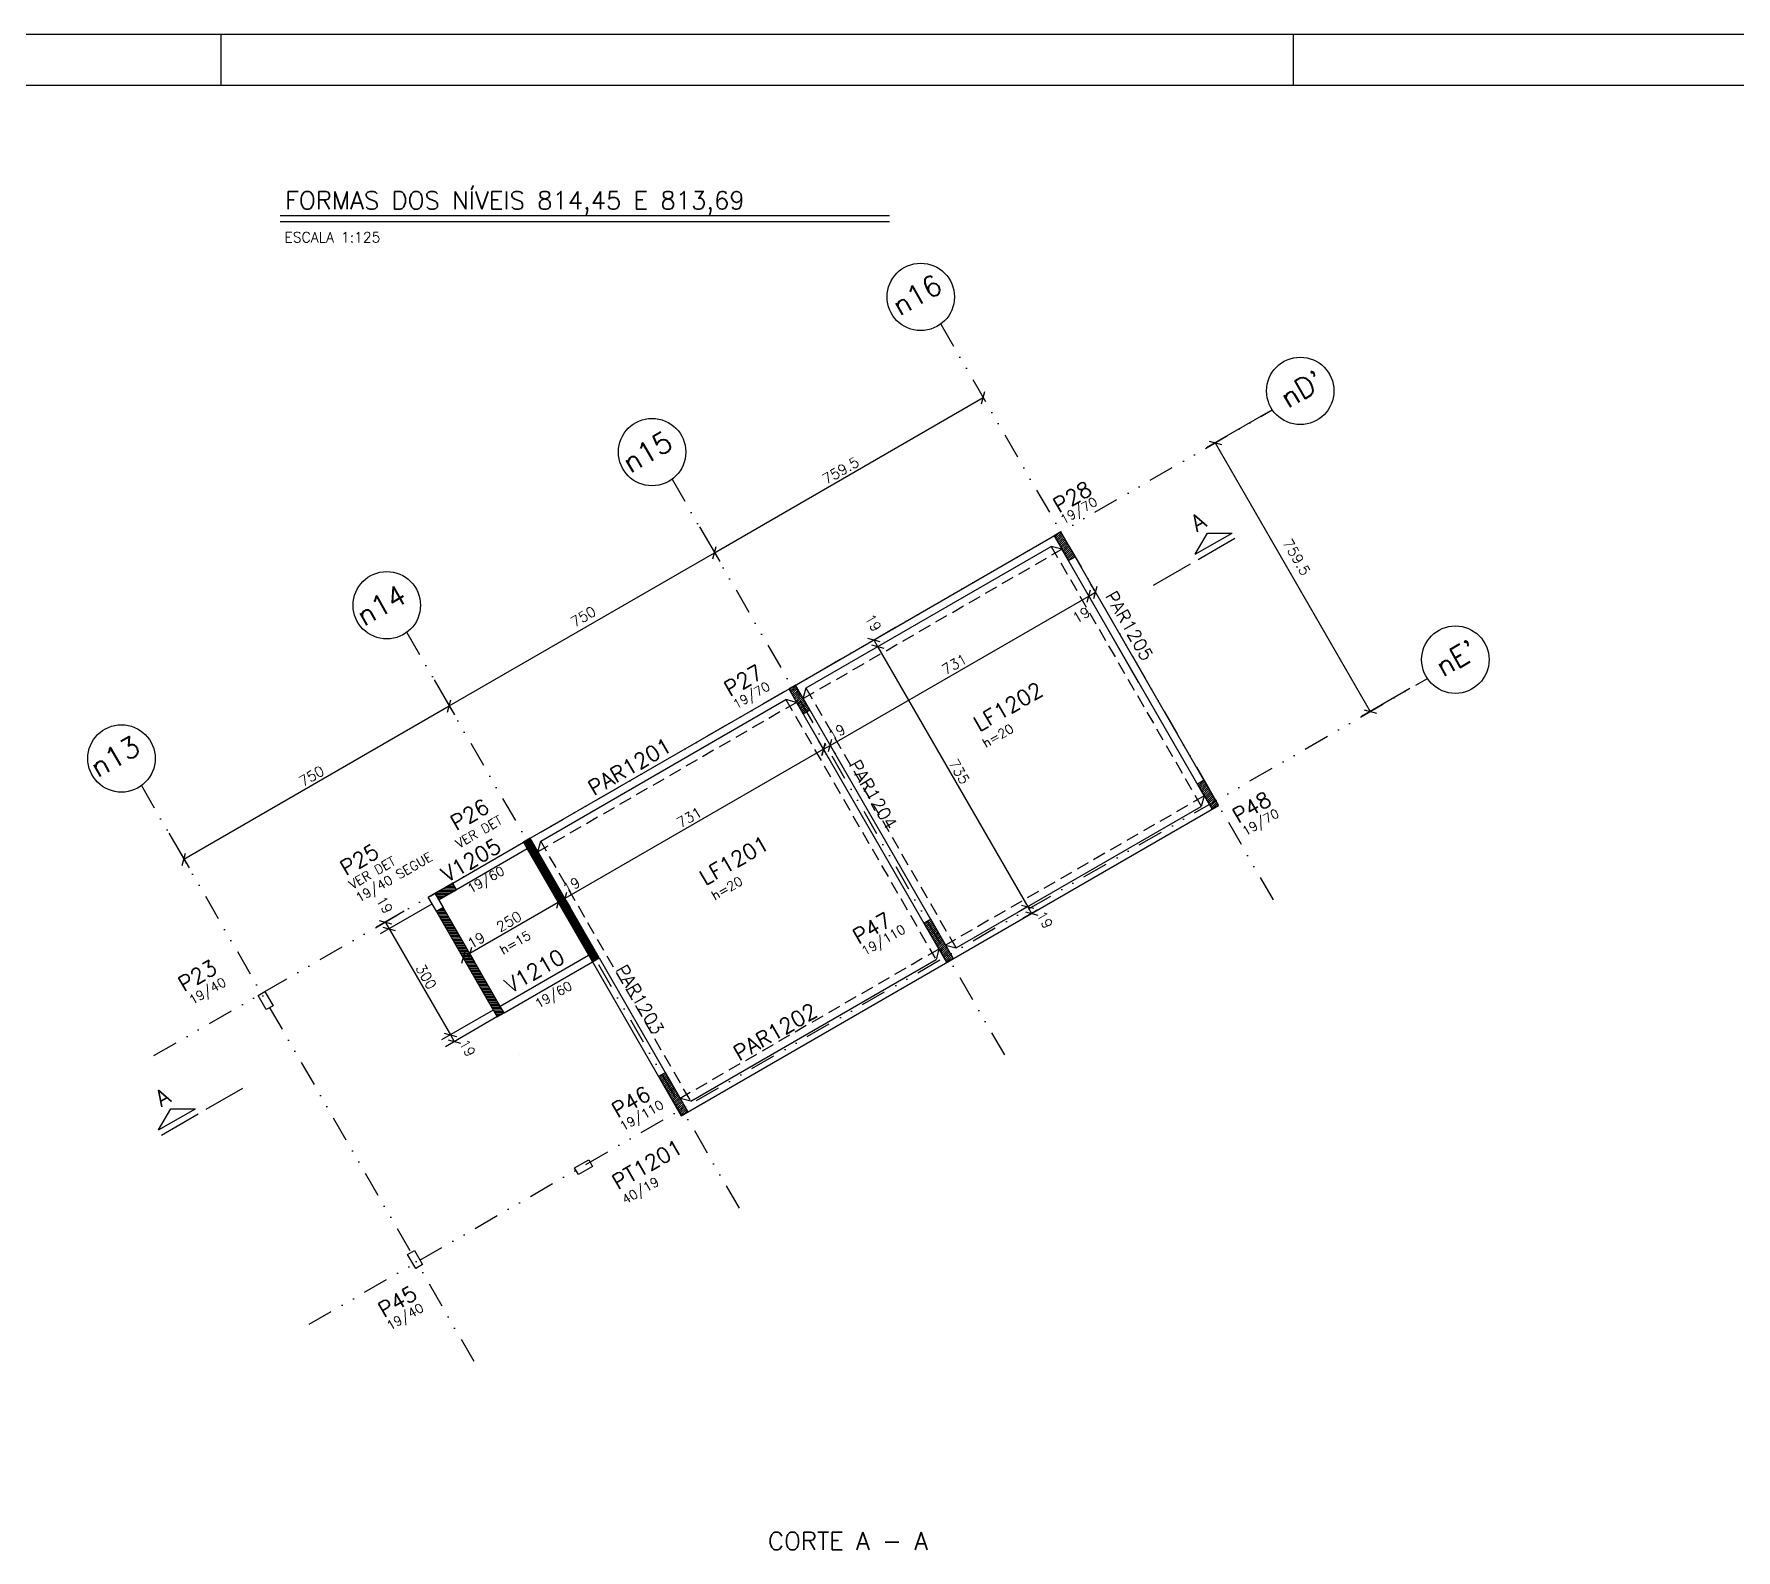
# Model space of a CAD drawing. Extents: x 569026 to 582176, y -496 to 6929.
# Drawn here: x 573843 to 578009, y 3218 to 6929 of the extents above; entities that cross this region are included whole.
import ezdxf

# ---------------------------------------------------------------- set-up
doc = ezdxf.new("R2010")
doc.units = 0
doc.header["$LTSCALE"] = 125
doc.header["$MEASUREMENT"] = 0
doc.linetypes.add('DIVIDE', pattern=[1.25, 0.5, -0.25, 0, -0.25, 0, -0.25])
doc.linetypes.add('HIDDEN', pattern=[0.375, 0.25, -0.125])
doc.layers.get('0').update_dxf_attribs({"linetype": 'CONTINUOUS'})
for name, color, linetype in [('205', 14, 'DIVIDE'), ('210', 11, 'HIDDEN'), ('216', 7, 'CONTINUOUS'), ('220', 4, 'CONTINUOUS'), ('221', 5, 'CONTINUOUS'), ('222', 6, 'CONTINUOUS'), ('226', 10, 'CONTINUOUS'), ('228', 14, 'CONTINUOUS'), ('233', 230, 'CONTINUOUS'), ('238', 11, 'CONTINUOUS'), ('239', 4, 'CONTINUOUS'), ('250', 5, 'CONTINUOUS')]:
    doc.layers.add(name, color=color, linetype=linetype)
doc.styles.get("Standard").update_dxf_attribs({"font": 'ROMANS.SHX'})

# ---------------------------------------------------------------- blocks, each defined once
blk = doc.blocks.new('_HE93C0351B5-000')
for p, q in [((115608.438379, 5065.625), (115629.474057, 5065.625)), ((115608.691262, 5068.75), (115627.910488, 5068.75)), ((115610.242599, 5062.5), (115631.037626, 5062.5)), ((115612.046818, 5059.375), (115632.601196, 5059.375)), ((115613.851038, 5056.25), (115634.164765, 5056.25)), ((115614.103921, 5071.875), (115626.346919, 5071.875)), ((115615.655258, 5053.125), (115635.728334, 5053.125)), ((115617.459477, 5050), (115637.291903, 5050)), ((115619.263697, 5046.875), (115638.855473, 5046.875)), ((115619.51658, 5075), (115624.783349, 5075)), ((115621.067916, 5043.75), (115640.419042, 5043.75)), ((115624.783349, 5075), (115624.965031, 5075)), ((115626.346919, 5071.875), (115626.76925, 5071.875)), ((115627.910488, 5068.75), (115628.57347, 5068.75)), ((115629.474057, 5065.625), (115630.37769, 5065.625)), ((115631.037626, 5062.5), (115632.181909, 5062.5)), ((115632.601196, 5059.375), (115633.986129, 5059.375)), ((115634.164765, 5056.25), (115635.790348, 5056.25)), ((115635.728334, 5053.125), (115637.594568, 5053.125)), ((115637.291903, 5050), (115639.398787, 5050)), ((115638.855473, 5046.875), (115641.203007, 5046.875)), ((115640.419042, 5043.75), (115643.007227, 5043.75)), ((115622.872136, 5040.625), (115641.982611, 5040.625)), ((115624.676356, 5037.5), (115643.54618, 5037.5)), ((115626.480575, 5034.375), (115645.109749, 5034.375)), ((115628.284795, 5031.25), (115646.673319, 5031.25)), ((115630.089014, 5028.125), (115648.236888, 5028.125)), ((115631.893234, 5025), (115649.800457, 5025)), ((115633.697454, 5021.875), (115651.364026, 5021.875)), ((115635.501673, 5018.75), (115652.927596, 5018.75)), ((115637.305893, 5015.625), (115654.491165, 5015.625)), ((115639.110112, 5012.5), (115656.054734, 5012.5)), ((115640.914332, 5009.375), (115657.618303, 5009.375)), ((115641.982611, 5040.625), (115644.811446, 5040.625)), ((115642.718552, 5006.25), (115659.181872, 5006.25)), ((115643.54618, 5037.5), (115646.615666, 5037.5)), ((115644.522771, 5003.125), (115660.745442, 5003.125)), ((115645.109749, 5034.375), (115648.419885, 5034.375)), ((115646.326991, 5000), (115662.309011, 5000)), ((115646.673319, 5031.25), (115650.224105, 5031.25)), ((115648.236888, 5028.125), (115652.028325, 5028.125)), ((115649.800457, 5025), (115653.832544, 5025)), ((115651.364026, 5021.875), (115655.636764, 5021.875)), ((115652.927596, 5018.75), (115657.440983, 5018.75)), ((115654.491165, 5015.625), (115659.245203, 5015.625)), ((115656.054734, 5012.5), (115661.049423, 5012.5)), ((115657.618303, 5009.375), (115662.853642, 5009.375)), ((115659.181872, 5006.25), (115664.657862, 5006.25)), ((115660.745442, 5003.125), (115666.462081, 5003.125)), ((115662.309011, 5000), (115668.266301, 5000)), ((115648.13121, 4996.875), (115663.87258, 4996.875)), ((115649.93543, 4993.75), (115665.436149, 4993.75)), ((115651.739649, 4990.625), (115666.999719, 4990.625)), ((115653.543869, 4987.5), (115668.563288, 4987.5)), ((115655.348089, 4984.375), (115670.126857, 4984.375)), ((115657.152308, 4981.25), (115671.690426, 4981.25)), ((115658.956528, 4978.125), (115673.253996, 4978.125)), ((115660.760747, 4975), (115674.817565, 4975)), ((115662.564967, 4971.875), (115676.381134, 4971.875)), ((115663.87258, 4996.875), (115670.070521, 4996.875)), ((115664.369187, 4968.75), (115677.944703, 4968.75)), ((115665.436149, 4993.75), (115671.87474, 4993.75)), ((115666.173406, 4965.625), (115679.508272, 4965.625)), ((115666.999719, 4990.625), (115673.67896, 4990.625)), ((115667.977626, 4962.5), (115681.071842, 4962.5)), ((115668.563288, 4987.5), (115675.483179, 4987.5)), ((115669.781845, 4959.375), (115682.635411, 4959.375)), ((115670.126857, 4984.375), (115677.287399, 4984.375)), ((115671.690426, 4981.25), (115679.091618, 4981.25)), ((115673.253996, 4978.125), (115680.895838, 4978.125)), ((115674.817565, 4975), (115682.700058, 4975)), ((115676.381134, 4971.875), (115684.504277, 4971.875)), ((115677.944703, 4968.75), (115686.308497, 4968.75)), ((115679.508272, 4965.625), (115688.112716, 4965.625)), ((115681.071842, 4962.5), (115689.916936, 4962.5)), ((115682.635411, 4959.375), (115691.721156, 4959.375)), ((115671.586065, 4956.25), (115684.19898, 4956.25)), ((115673.390285, 4953.125), (115685.762549, 4953.125)), ((115675.194504, 4950), (115687.326119, 4950)), ((115676.998724, 4946.875), (115688.889688, 4946.875)), ((115678.802943, 4943.75), (115690.453257, 4943.75)), ((115680.607163, 4940.625), (115692.016826, 4940.625)), ((115682.411383, 4937.5), (115693.580396, 4937.5)), ((115684.19898, 4956.25), (115693.525375, 4956.25)), ((115684.215602, 4934.375), (115695.143965, 4934.375)), ((115685.762549, 4953.125), (115695.329595, 4953.125)), ((115686.019822, 4931.25), (115696.707534, 4931.25)), ((115687.326119, 4950), (115697.133814, 4950)), ((115687.824041, 4928.125), (115698.271103, 4928.125)), ((115688.889688, 4946.875), (115698.938034, 4946.875)), ((115689.628261, 4925), (115699.834672, 4925)), ((115690.453257, 4943.75), (115700.742254, 4943.75)), ((115691.43248, 4921.875), (115701.398242, 4921.875)), ((115692.016826, 4940.625), (115702.546473, 4940.625)), ((115693.2367, 4918.75), (115702.961811, 4918.75)), ((115693.580396, 4937.5), (115704.350693, 4937.5)), ((115695.143965, 4934.375), (115706.154912, 4934.375)), ((115696.707534, 4931.25), (115707.959132, 4931.25)), ((115698.271103, 4928.125), (115709.763352, 4928.125)), ((115699.834672, 4925), (115711.567571, 4925)), ((115701.398242, 4921.875), (115713.371791, 4921.875)), ((115702.961811, 4918.75), (115715.17601, 4918.75)), ((115695.04092, 4915.625), (115704.52538, 4915.625)), ((115696.845139, 4912.5), (115706.088949, 4912.5)), ((115698.649359, 4909.375), (115707.652519, 4909.375)), ((115700.453578, 4906.25), (115709.216088, 4906.25)), ((115702.257798, 4903.125), (115710.779657, 4903.125)), ((115704.062018, 4900), (115712.343226, 4900)), ((115704.52538, 4915.625), (115716.98023, 4915.625)), ((115705.866237, 4896.875), (115713.906796, 4896.875)), ((115706.088949, 4912.5), (115718.784449, 4912.5)), ((115707.652519, 4909.375), (115720.588669, 4909.375)), ((115707.670457, 4893.75), (115715.470365, 4893.75)), ((115709.216088, 4906.25), (115722.392889, 4906.25)), ((115709.474676, 4890.625), (115717.033934, 4890.625)), ((115710.779657, 4903.125), (115724.197108, 4903.125)), ((115711.278896, 4887.5), (115718.597503, 4887.5)), ((115712.343226, 4900), (115726.001328, 4900)), ((115713.083116, 4884.375), (115720.161072, 4884.375)), ((115713.906796, 4896.875), (115727.805547, 4896.875)), ((115714.887335, 4881.25), (115721.724642, 4881.25)), ((115715.470365, 4893.75), (115729.609767, 4893.75)), ((115716.691555, 4878.125), (115723.288211, 4878.125)), ((115717.033934, 4890.625), (115731.413987, 4890.625)), ((115718.495774, 4875), (115724.85178, 4875)), ((115718.597503, 4887.5), (115733.218206, 4887.5)), ((115720.161072, 4884.375), (115735.022426, 4884.375)), ((115721.724642, 4881.25), (115736.826645, 4881.25)), ((115723.288211, 4878.125), (115738.630865, 4878.125)), ((115724.85178, 4875), (115740.435085, 4875)), ((115720.299994, 4871.875), (115726.415349, 4871.875)), ((115722.104214, 4868.75), (115727.978919, 4868.75)), ((115723.908433, 4865.625), (115729.542488, 4865.625)), ((115725.712653, 4862.5), (115731.106057, 4862.5)), ((115726.415349, 4871.875), (115742.239304, 4871.875)), ((115727.516872, 4859.375), (115732.669626, 4859.375)), ((115727.978919, 4868.75), (115744.043524, 4868.75)), ((115729.321092, 4856.25), (115734.233195, 4856.25)), ((115729.542488, 4865.625), (115745.847743, 4865.625)), ((115731.106057, 4862.5), (115747.651963, 4862.5)), ((115731.125311, 4853.125), (115735.796765, 4853.125)), ((115732.669626, 4859.375), (115749.456183, 4859.375)), ((115732.929531, 4850), (115737.360334, 4850)), ((115734.233195, 4856.25), (115751.260402, 4856.25)), ((115734.733751, 4846.875), (115738.923903, 4846.875)), ((115735.796765, 4853.125), (115753.064622, 4853.125)), ((115736.53797, 4843.75), (115740.487472, 4843.75)), ((115737.360334, 4850), (115754.868841, 4850)), ((115738.34219, 4840.625), (115742.051042, 4840.625)), ((115738.923903, 4846.875), (115756.673061, 4846.875)), ((115740.146409, 4837.5), (115743.614611, 4837.5)), ((115740.487472, 4843.75), (115758.47728, 4843.75)), ((115741.950629, 4834.375), (115745.17818, 4834.375)), ((115742.051042, 4840.625), (115760.2815, 4840.625)), ((115743.614611, 4837.5), (115762.08572, 4837.5)), ((115745.17818, 4834.375), (115763.889939, 4834.375)), ((115743.754849, 4831.25), (115746.741749, 4831.25)), ((115745.559068, 4828.125), (115748.305319, 4828.125)), ((115746.741749, 4831.25), (115765.694159, 4831.25)), ((115747.363288, 4825), (115749.868888, 4825)), ((115748.305319, 4828.125), (115767.498378, 4828.125)), ((115749.167507, 4821.875), (115751.432457, 4821.875)), ((115749.868888, 4825), (115769.302598, 4825)), ((115750.971727, 4818.75), (115752.996026, 4818.75)), ((115751.432457, 4821.875), (115771.106818, 4821.875)), ((115752.775947, 4815.625), (115754.559595, 4815.625)), ((115752.996026, 4818.75), (115772.911037, 4818.75)), ((115754.559595, 4815.625), (115774.715257, 4815.625)), ((115754.580166, 4812.5), (115756.123165, 4812.5)), ((115756.123165, 4812.5), (115776.519476, 4812.5)), ((115756.384386, 4809.375), (115757.686734, 4809.375)), ((115757.686734, 4809.375), (115778.323696, 4809.375)), ((115758.188605, 4806.25), (115759.250303, 4806.25)), ((115759.250303, 4806.25), (115780.127916, 4806.25)), ((115759.992825, 4803.125), (115760.813872, 4803.125)), ((115760.813872, 4803.125), (115781.932135, 4803.125)), ((115761.797045, 4800), (115762.377442, 4800)), ((115762.377442, 4800), (115783.736355, 4800)), ((115763.601264, 4796.875), (115763.941011, 4796.875)), ((115763.941011, 4796.875), (115785.540574, 4796.875)), ((115765.405484, 4793.75), (115765.50458, 4793.75)), ((115765.50458, 4793.75), (115787.344794, 4793.75)), ((115767.209703, 4790.625), (115772.366425, 4790.625)), ((115769.013923, 4787.5), (115782.937382, 4787.5)), ((115770.818142, 4784.375), (115792.139314, 4784.375)), ((115772.366425, 4790.625), (115789.149014, 4790.625)), ((115772.622362, 4781.25), (115786.726655, 4781.25)), ((115774.426582, 4778.125), (115781.313996, 4778.125)), ((115782.937382, 4787.5), (115790.953233, 4787.5))]:
    blk.add_line(p, q)
blk = doc.blocks.new('_HE93C0351B5-002')
for p, q in [((116258.121234, 5440.346486), (116266.052346, 5448.277599)), ((116260.062377, 5436.984328), (116273.608293, 5450.530245)), ((116262.00352, 5433.62217), (116274.717524, 5446.336175)), ((116263.944663, 5430.260012), (116275.826754, 5442.142104)), ((116265.885805, 5426.897854), (116276.935985, 5437.948034)), ((116267.826948, 5423.535696), (116278.045215, 5433.753963)), ((116269.768091, 5420.173538), (116279.154445, 5429.559893)), ((116271.709234, 5416.81138), (116280.263676, 5425.365822)), ((116273.608293, 5450.530245), (116273.971328, 5450.89328)), ((116273.650377, 5413.449222), (116281.372906, 5421.171752)), ((116274.717524, 5446.336175), (116275.912439, 5447.53109)), ((116275.59152, 5410.087064), (116282.482136, 5416.977681)), ((116275.826754, 5442.142104), (116277.85355, 5444.1689)), ((116276.935985, 5437.948034), (116279.794661, 5440.80671)), ((116278.045215, 5433.753963), (116281.735772, 5437.44452)), ((116279.154445, 5429.559893), (116283.676883, 5434.082331)), ((116280.263676, 5425.365822), (116285.617994, 5430.720141)), ((116281.372906, 5421.171752), (116287.559105, 5427.357951)), ((116282.482136, 5416.977681), (116289.500216, 5423.995761)), ((116283.591367, 5412.783611), (116291.441327, 5420.633571)), ((116284.700597, 5408.58954), (116293.382438, 5417.271381)), ((116277.532662, 5406.724906), (116283.591367, 5412.783611)), ((116279.473805, 5403.362748), (116284.700597, 5408.58954)), ((116281.414948, 5400.00059), (116285.809828, 5404.39547)), ((116283.356091, 5396.638432), (116286.919058, 5400.201399)), ((116285.297234, 5393.276274), (116288.028288, 5396.007329)), ((116285.809828, 5404.39547), (116295.323549, 5413.909192)), ((116286.919058, 5400.201399), (116297.26466, 5410.547002)), ((116287.238377, 5389.914116), (116289.137519, 5391.813258)), ((116288.028288, 5396.007329), (116299.205771, 5407.184812)), ((116289.137519, 5391.813258), (116301.146882, 5403.822622)), ((116289.179519, 5386.551958), (116290.246749, 5387.619188)), ((116290.246749, 5387.619188), (116303.087993, 5400.460432)), ((116291.120662, 5383.1898), (116291.35598, 5383.425117)), ((116291.35598, 5383.425117), (116305.029104, 5397.098242)), ((116300.668192, 5387.434029), (116306.970215, 5393.736052))]:
    blk.add_line(p, q)
blk = doc.blocks.new('_HE93C0351B5-005')
for p, q in [((116908.097438, 5814.551046), (116918.535063, 5824.988671)), ((116910.038581, 5811.188888), (116923.387903, 5824.53821)), ((116911.979724, 5807.82673), (116924.497133, 5820.344139)), ((116913.920867, 5804.464572), (116925.606364, 5816.150069)), ((116915.862009, 5801.102414), (116926.715594, 5811.955998)), ((116917.803152, 5797.740256), (116927.824824, 5807.761928)), ((116919.744295, 5794.378098), (116928.934055, 5803.567857)), ((116921.685438, 5791.01594), (116930.043285, 5799.373787)), ((116923.387903, 5824.53821), (116923.947525, 5825.097832)), ((116923.626581, 5787.653782), (116931.152516, 5795.179717)), ((116924.497133, 5820.344139), (116925.888636, 5821.735642)), ((116925.606364, 5816.150069), (116927.829747, 5818.373452)), ((116926.715594, 5811.955998), (116929.770858, 5815.011262)), ((116927.824824, 5807.761928), (116931.711969, 5811.649072)), ((116928.934055, 5803.567857), (116933.65308, 5808.286882)), ((116930.043285, 5799.373787), (116935.594191, 5804.924693)), ((116931.152516, 5795.179717), (116937.535302, 5801.562503)), ((116932.261746, 5790.985646), (116939.476413, 5798.200313)), ((116933.370976, 5786.791576), (116941.417524, 5794.838123)), ((116925.567724, 5784.291624), (116932.261746, 5790.985646)), ((116927.508866, 5780.929466), (116933.370976, 5786.791576)), ((116929.450009, 5777.567308), (116934.480207, 5782.597505)), ((116931.391152, 5774.20515), (116935.589437, 5778.403435)), ((116933.332295, 5770.842992), (116936.698668, 5774.209364)), ((116934.480207, 5782.597505), (116943.358635, 5791.475933)), ((116935.273438, 5767.480834), (116937.807898, 5770.015294)), ((116935.589437, 5778.403435), (116945.299746, 5788.113743)), ((116936.698668, 5774.209364), (116947.240857, 5784.751554)), ((116937.214581, 5764.118676), (116938.917128, 5765.821223)), ((116937.807898, 5770.015294), (116949.181968, 5781.389364)), ((116938.917128, 5765.821223), (116951.123079, 5778.027174)), ((116939.155723, 5760.756517), (116940.026359, 5761.627153)), ((116940.026359, 5761.627153), (116953.06419, 5774.664984)), ((116941.096866, 5757.394359), (116941.135589, 5757.433082)), ((116941.135589, 5757.433082), (116955.005301, 5771.302794)), ((116953.150909, 5764.145101), (116956.946412, 5767.940604))]:
    blk.add_line(p, q)
blk = doc.blocks.new('_HE93C0351B5-006')
for p, q in [((115940.077223, 4491.209673), (115950.616317, 4501.748767)), ((115942.018366, 4487.847515), (115955.576448, 4501.405597)), ((115955.576448, 4501.405597), (115955.927627, 4501.756776)), ((115943.959509, 4484.485357), (115957.002861, 4497.52871)), ((115945.900651, 4481.123199), (115958.429274, 4493.651822)), ((115947.841794, 4477.761041), (115959.855687, 4489.774934)), ((115949.782937, 4474.398883), (115961.2821, 4485.898046)), ((115951.72408, 4471.036725), (115962.708513, 4482.021158)), ((115953.665223, 4467.674567), (115964.134926, 4478.14427)), ((115955.606366, 4464.312409), (115965.561339, 4474.267382)), ((115957.002861, 4497.52871), (115957.868769, 4498.394618)), ((115957.547508, 4460.950251), (115966.987752, 4470.390494)), ((115958.429274, 4493.651822), (115959.809912, 4495.03246)), ((115959.488651, 4457.588093), (115968.414165, 4466.513606)), ((115959.855687, 4489.774934), (115961.751055, 4491.670302)), ((115961.2821, 4485.898046), (115963.692198, 4488.308144)), ((115961.429794, 4454.225935), (115969.840578, 4462.636718)), ((115962.708513, 4482.021158), (115965.633341, 4484.945986)), ((115963.370937, 4450.863777), (115971.266991, 4458.759831)), ((115964.134926, 4478.14427), (115967.574484, 4481.583828)), ((115965.561339, 4474.267382), (115969.515626, 4478.22167)), ((115966.987752, 4470.390494), (115971.456769, 4474.859512)), ((115968.414165, 4466.513606), (115973.397912, 4471.497354)), ((115969.840578, 4462.636718), (115975.339055, 4468.135196)), ((115971.266991, 4458.759831), (115977.280198, 4464.773038)), ((115972.693404, 4454.882943), (115979.221341, 4461.41088)), ((115965.31208, 4447.501619), (115972.693404, 4454.882943)), ((115967.253223, 4444.139461), (115974.119816, 4451.006055)), ((115969.194365, 4440.777303), (115975.546229, 4447.129167)), ((115971.135508, 4437.415145), (115976.972642, 4443.252279)), ((115973.076651, 4434.052987), (115978.399055, 4439.375391)), ((115974.119816, 4451.006055), (115981.162483, 4458.048722)), ((115975.017794, 4430.690829), (115979.825468, 4435.498503)), ((115975.546229, 4447.129167), (115983.103626, 4454.686564)), ((115976.958937, 4427.328671), (115981.251881, 4431.621615)), ((115976.972642, 4443.252279), (115985.044769, 4451.324406)), ((115978.399055, 4439.375391), (115986.985912, 4447.962248)), ((115978.90008, 4423.966513), (115982.678294, 4427.744727)), ((115979.825468, 4435.498503), (115988.927055, 4444.60009)), ((115980.841222, 4420.604355), (115984.104707, 4423.867839)), ((115981.251881, 4431.621615), (115990.868198, 4441.237932)), ((115982.678294, 4427.744727), (115992.80934, 4437.875774)), ((115982.782365, 4417.242197), (115985.53112, 4419.990951)), ((115984.104707, 4423.867839), (115994.750483, 4434.513615)), ((115985.53112, 4419.990951), (115996.691626, 4431.151457)), ((115986.957533, 4416.114064), (115998.632769, 4427.789299)), ((115988.383946, 4412.237176), (116000.573912, 4424.427141)), ((115989.810359, 4408.360288), (116002.515055, 4421.064983)), ((115991.236772, 4404.4834), (116004.456197, 4417.702825)), ((115984.723508, 4413.880039), (115986.957533, 4416.114064)), ((115986.664651, 4410.517881), (115988.383946, 4412.237176)), ((115988.605794, 4407.155723), (115989.810359, 4408.360288)), ((115990.546937, 4403.793565), (115991.236772, 4404.4834)), ((115992.48808, 4400.431407), (115992.663185, 4400.606512)), ((115992.663185, 4400.606512), (116006.39734, 4414.340667)), ((116001.427577, 4404.067603), (116008.338483, 4410.978509))]:
    blk.add_line(p, q)
blk = doc.blocks.new('_HE93C0351B5-007')
for p, q in [((116590.053451, 4865.414257), (116603.099031, 4878.459836)), ((116591.994594, 4862.052099), (116605.431039, 4875.488544)), ((116605.431039, 4875.488544), (116605.903855, 4875.96136)), ((116588.112309, 4868.776415), (116590.551283, 4871.215389)), ((116593.935737, 4858.689941), (116606.857452, 4871.611656)), ((116595.87688, 4855.327783), (116608.283865, 4867.734768)), ((116597.818023, 4851.965625), (116609.710278, 4863.85788)), ((116599.759166, 4848.603467), (116611.136691, 4859.980992)), ((116601.700308, 4845.241309), (116612.563104, 4856.104104)), ((116603.641451, 4841.879151), (116613.989517, 4852.227216)), ((116605.582594, 4838.516993), (116615.41593, 4848.350328)), ((116606.857452, 4871.611656), (116607.844998, 4872.599202)), ((116607.523737, 4835.154835), (116616.842343, 4844.47344)), ((116608.283865, 4867.734768), (116609.786141, 4869.237044)), ((116609.46488, 4831.792677), (116618.268756, 4840.596553)), ((116609.710278, 4863.85788), (116611.727284, 4865.874886)), ((116611.136691, 4859.980992), (116613.668426, 4862.512728)), ((116611.406023, 4828.430519), (116619.695169, 4836.719665)), ((116612.563104, 4856.104104), (116615.609569, 4859.15057)), ((116613.989517, 4852.227216), (116617.550712, 4855.788412)), ((116615.41593, 4848.350328), (116619.491855, 4852.426254)), ((116616.842343, 4844.47344), (116621.432998, 4849.064096)), ((116618.268756, 4840.596553), (116623.374141, 4845.701938)), ((116619.695169, 4836.719665), (116625.315283, 4842.33978)), ((116621.121581, 4832.842777), (116627.256426, 4838.977622)), ((116622.547994, 4828.965889), (116629.197569, 4835.615464)), ((116613.347165, 4825.068361), (116621.121581, 4832.842777)), ((116615.288308, 4821.706203), (116622.547994, 4828.965889)), ((116617.229451, 4818.344045), (116623.974407, 4825.089001)), ((116619.170594, 4814.981887), (116625.40082, 4821.212113)), ((116621.111737, 4811.619729), (116626.827233, 4817.335225)), ((116623.05288, 4808.257571), (116628.253646, 4813.458337)), ((116623.974407, 4825.089001), (116631.138712, 4832.253306)), ((116624.994023, 4804.895413), (116629.680059, 4809.581449)), ((116625.40082, 4821.212113), (116633.079855, 4828.891148)), ((116626.827233, 4817.335225), (116635.020998, 4825.528989)), ((116626.935165, 4801.533255), (116631.106472, 4805.704561)), ((116628.253646, 4813.458337), (116636.962141, 4822.166831)), ((116628.876308, 4798.171097), (116632.532885, 4801.827673)), ((116629.680059, 4809.581449), (116638.903283, 4818.804673)), ((116630.817451, 4794.808939), (116633.959298, 4797.950786)), ((116631.106472, 4805.704561), (116640.844426, 4815.442515)), ((116632.532885, 4801.827673), (116642.785569, 4812.080357)), ((116632.758594, 4791.446781), (116635.385711, 4794.073898)), ((116633.959298, 4797.950786), (116644.726712, 4808.718199)), ((116635.385711, 4794.073898), (116646.667855, 4805.356041)), ((116636.812124, 4790.19701), (116648.608998, 4801.993883)), ((116638.238537, 4786.320122), (116650.55014, 4798.631725)), ((116639.66495, 4782.443234), (116652.491283, 4795.269567)), ((116641.091363, 4778.566346), (116654.432426, 4791.907409)), ((116634.699737, 4788.084623), (116636.812124, 4790.19701)), ((116636.64088, 4784.722465), (116638.238537, 4786.320122)), ((116638.582022, 4781.360306), (116639.66495, 4782.443234)), ((116640.523165, 4777.998148), (116641.091363, 4778.566346)), ((116642.464308, 4774.63599), (116642.517776, 4774.689458)), ((116642.517776, 4774.689458), (116656.373569, 4788.545251)), ((116653.91029, 4780.778671), (116658.314712, 4785.183093))]:
    blk.add_line(p, q)
blk = doc.blocks.new('_HE93C0351B5-008')
for p, q in [((117257.503149, 5209.362602), (117259.229416, 5211.08887)), ((117259.444292, 5206.000444), (117271.777161, 5218.333313)), ((117261.385435, 5202.638286), (117274.586106, 5215.838958)), ((117263.326577, 5199.276128), (117275.695337, 5211.644887)), ((117274.586106, 5215.838958), (117275.294373, 5216.547224)), ((117275.695337, 5211.644887), (117277.235484, 5213.185034)), ((117276.804567, 5207.450817), (117279.176595, 5209.822845)), ((117265.26772, 5195.91397), (117276.804567, 5207.450817)), ((117267.208863, 5192.551812), (117277.913797, 5203.256746)), ((117269.150006, 5189.189654), (117279.023028, 5199.062676)), ((117271.091149, 5185.827496), (117280.132258, 5194.868605)), ((117273.032292, 5182.465338), (117281.241488, 5190.674535)), ((117274.973434, 5179.10318), (117282.350719, 5186.480464)), ((117276.914577, 5175.741022), (117283.459949, 5182.286394)), ((117277.913797, 5203.256746), (117281.117706, 5206.460655)), ((117278.85572, 5172.378864), (117284.56918, 5178.092323)), ((117279.023028, 5199.062676), (117283.058817, 5203.098465)), ((117280.132258, 5194.868605), (117284.999928, 5199.736275)), ((117280.796863, 5169.016706), (117285.67841, 5173.898253)), ((117281.241488, 5190.674535), (117286.941039, 5196.374085)), ((117282.350719, 5186.480464), (117288.88215, 5193.011895)), ((117282.738006, 5165.654548), (117286.78764, 5169.704182)), ((117283.459949, 5182.286394), (117290.823261, 5189.649705)), ((117284.56918, 5178.092323), (117292.764372, 5186.287516)), ((117285.67841, 5173.898253), (117294.705483, 5182.925326)), ((117286.78764, 5169.704182), (117296.646594, 5179.563136)), ((117287.896871, 5165.510112), (117298.587705, 5176.200946)), ((117289.006101, 5161.316041), (117300.528816, 5172.838756)), ((117290.115331, 5157.121971), (117302.469927, 5169.476566)), ((117284.679149, 5162.29239), (117287.896871, 5165.510112)), ((117286.620291, 5158.930232), (117289.006101, 5161.316041)), ((117288.561434, 5155.568074), (117290.115331, 5157.121971)), ((117290.502577, 5152.205916), (117291.224562, 5152.9279)), ((117291.224562, 5152.9279), (117304.411038, 5166.114377)), ((117293.845262, 5150.2453), (117306.352149, 5162.752187)), ((117306.393006, 5157.489743), (117308.29326, 5159.389997))]:
    blk.add_line(p, q)

msp = doc.modelspace()

# ---------------------------------------------------------------- linework, layer by layer
for p, q in [((569025.9, 6928.9), (582175.9, 6928.9)), ((574300.9, 6803.9), (574300.9, 6928.9)), ((576925.9, 6803.9), (576925.9, 6928.9))]:
    msp.add_line(p, q)
at = {"layer": '205'}
for p, q in [((576062.7, 6219), (576890.6, 4784.9)), ((574136.5, 4428.5), (576874.2, 6009.1)), ((575404.9, 5839.2), (576232.9, 4405.2)), ((574755.4, 5464.2), (575583.3, 4030.2)), ((574516.2, 3770.7), (577254, 5351.4)), ((574105.9, 5089.2), (574933.8, 3655.2))]:
    msp.add_line(p, q, dxfattribs=at)
at = {"layer": '210'}
for p, q in [((575725.9, 5302.3), (576359, 5667.8)), ((576333, 5674.7), (576700.5, 5038.2)), ((575709.5, 5292.8), (575076.4, 4927.3)), ((575683.5, 5299.7), (576049, 4666.6)), ((576100.4, 4691.7), (575732.9, 5328.2)), ((576707.5, 5064.1), (576074.4, 4698.6)), ((575448.8, 4320.1), (575083.3, 4953.2)), ((576058, 4689.1), (575424.9, 4323.6))]:
    msp.add_line(p, q, dxfattribs=at)
at = {"layer": '216'}
for p, q in [((576162.6, 6023.8), (576170.7, 6054)), ((576719.3, 5932.4), (576749.5, 5924.3)), ((576719.3, 5932.4), (576749.5, 5924.3)), ((575504.9, 5644), (575512.9, 5674.2)), ((575504.9, 5644), (575512.9, 5674.2)), ((576421.1, 5538), (576429.2, 5568.2)), ((576421.1, 5538), (576429.2, 5568.2)), ((576421.1, 5538), (576429.2, 5568.2)), ((576437.6, 5547.5), (576445.7, 5577.7)), ((576437.6, 5547.5), (576445.7, 5577.7)), ((575883.5, 5449.9), (575913.7, 5441.8)), ((575893, 5433.4), (575923.2, 5425.3)), ((575893, 5433.4), (575923.2, 5425.3)), ((574855.3, 5269), (574863.4, 5299.2)), ((574855.3, 5269), (574863.4, 5299.2)), ((577099.1, 5274.7), (577129.2, 5266.6)), ((577099.1, 5274.7), (577129.2, 5266.6)), ((575771.6, 5163), (575779.7, 5193.2)), ((575771.6, 5163), (575779.7, 5193.2)), ((575779.7, 5193.2), (575771.6, 5163)), ((575788.1, 5172.5), (575796.1, 5202.7)), ((575788.1, 5172.5), (575796.1, 5202.7)), ((574205.8, 4894), (574213.9, 4924.2)), ((574205.8, 4894), (574213.9, 4924.2)), ((575130.2, 4818.2), (575122.1, 4788)), ((575130.2, 4818.2), (575122.1, 4788)), ((575146.6, 4827.7), (575138.5, 4797.5)), ((575146.6, 4827.7), (575138.5, 4797.5)), ((576260.5, 4796.9), (576290.7, 4788.8)), ((576260.5, 4796.9), (576290.7, 4788.8)), ((574687.4, 4759.3), (574717.6, 4751.2)), ((576270, 4780.4), (576300.2, 4772.3)), ((574696.9, 4742.9), (574727.1, 4734.8)), ((574696.9, 4742.9), (574727.1, 4734.8)), ((574897.2, 4683.7), (574889.1, 4653.5)), ((574913.7, 4693.2), (574905.6, 4663)), ((574913.7, 4693.2), (574905.6, 4663)), ((574846.9, 4483.1), (574877.1, 4475)), ((574846.9, 4483.1), (574877.1, 4475)), ((574856.4, 4466.6), (574886.6, 4458.5)), ((574856.4, 4466.6), (574886.6, 4458.5))]:
    msp.add_line(p, q, dxfattribs=at)
at = {"layer": '220'}
for points in [[(576356.4, 5710.2), (576340, 5700.7), (576375, 5640), (576391.4, 5649.5), (576356.4, 5710.2)], [(575706.9, 5335.2), (575690.5, 5325.7), (575725.5, 5265), (575741.9, 5274.5), (575706.9, 5335.2)], [(576707.4, 5102.2), (576691, 5092.7), (576726, 5032.1), (576742.4, 5041.6), (576707.4, 5102.2)], [(575199.9, 4675.3), (575199.9, 4675.3), (575209.9, 4657.9), (575226.4, 4667.4), (575057.4, 4960.2), (575040.9, 4950.7), (575050.4, 4934.2), (575050.4, 4934.2), (575199.9, 4675.3)], [(574983.4, 4550.3), (574983.4, 4550.3), (574833.9, 4809.2), (574877.2, 4834.2), (574867.7, 4850.7), (574808, 4816.2), (574977, 4523.5), (574993.4, 4533), (574983.4, 4550.3)], [(574828, 4781.5), (574808, 4816.2), (574824.4, 4825.7), (574844.4, 4791), (574828, 4781.5)], [(576037.9, 4761.9), (576021.5, 4752.4), (576076.5, 4657.1), (576092.9, 4666.6), (576037.9, 4761.9)], [(574411.4, 4541), (574391.4, 4575.7), (574407.9, 4585.2), (574427.9, 4550.5), (574411.4, 4541)], [(575388.4, 4386.9), (575371.9, 4377.4), (575426.9, 4282.1), (575443.4, 4291.6), (575388.4, 4386.9)], [(575166.3, 4153.5), (575200.9, 4173.5), (575210.4, 4157.1), (575175.8, 4137.1), (575166.3, 4153.5)], [(574777.4, 3907.1), (574757.4, 3941.7), (574773.9, 3951.2), (574793.9, 3916.6), (574777.4, 3907.1)]]:
    msp.add_lwpolyline(points, dxfattribs=at)
at = {"layer": '221'}
msp.add_line((574445, 6470), (575937.4, 6470), dxfattribs=at)
for centre in [(576013.6, 6285.4), (576942.7, 6055.3), (575355.9, 5905.6), (574706.4, 5530.6), (577322.4, 5397.5), (574056.9, 5155.6)]:
    msp.add_circle(centre, 82.5, dxfattribs=at)
at = {"layer": '222'}
for p, q in [((569338.4, 6803.9), (582050.9, 6803.9)), ((574445, 6485), (575937.4, 6485))]:
    msp.add_line(p, q, dxfattribs=at)
at = {"layer": '226'}
for p, q in [((576685.6, 5655.3), (576715.6, 5707.3)), ((576685.6, 5655.3), (576775.6, 5707.3)), ((576715.6, 5707.3), (576775.6, 5707.3)), ((574147.8, 4246.2), (574177.8, 4298.2)), ((574147.8, 4246.2), (574237.8, 4298.2)), ((574177.8, 4298.2), (574237.8, 4298.2))]:
    msp.add_line(p, q, dxfattribs=at)
at = {"layer": '228'}
for p, q in [((576692.8, 5642.9), (576782.8, 5694.9)), ((576583.6, 5579.9), (576673.6, 5631.9)), ((574264.1, 4296.9), (574354.1, 4348.9)), ((574155, 4233.8), (574245, 4285.8))]:
    msp.add_line(p, q, dxfattribs=at)
at = {"layer": '238'}
for p, q in [((574867.7, 4850.7), (575040.9, 4950.7)), ((575050.4, 4934.2), (574877.2, 4834.2)), ((574983.9, 4549.4), (575200.4, 4674.4)), ((574993.4, 4533), (575209.9, 4657.9)), ((575030.5, 4430.8), (575030.5, 4430.8)), ((575030.5, 4430.8), (575030.5, 4430.8))]:
    msp.add_line(p, q, dxfattribs=at)
at = {"layer": '239'}
for p, q in [((575698.7, 5330.4), (576356.4, 5710.2)), ((576742.9, 5040.7), (576356.4, 5710.2)), ((575732.9, 5328.2), (576333, 5674.7)), ((576359, 5667.8), (576333, 5674.7)), ((576707.5, 5064.1), (576359, 5667.8)), ((575057.4, 4960.2), (575698.7, 5330.4)), ((575083.3, 4953.2), (575683.5, 5299.7)), ((575709.5, 5292.8), (575683.5, 5299.7)), ((575709.5, 5292.8), (576058, 4689.1)), ((575725.9, 5302.3), (575732.9, 5328.2)), ((575725.9, 5302.3), (576074.4, 4698.6)), ((576707.5, 5064.1), (576700.5, 5038.2)), ((575427.4, 4281.2), (576742.9, 5040.7)), ((576100.4, 4691.7), (576700.5, 5038.2)), ((575076.4, 4927.3), (575083.3, 4953.2)), ((575226.4, 4667.4), (575424.9, 4323.6)), ((576058, 4689.1), (576051, 4663.2)), ((576074.4, 4698.6), (576100.4, 4691.7)), ((575209.9, 4657.9), (575427.4, 4281.2)), ((575450.8, 4316.7), (576051, 4663.2)), ((575450.8, 4316.7), (575424.9, 4323.6))]:
    msp.add_line(p, q, dxfattribs=at)
at = {"layer": '250'}
for p, q in [((575508.9, 5659.1), (576166.6, 6038.9)), ((576863.9, 6003.2), (576712.7, 5915.9)), ((576734.4, 5928.4), (577114.1, 5270.6)), ((575472.2, 5722.7), (575521.4, 5637.5)), ((574859.4, 5284.1), (575508.9, 5659.1)), ((576438.1, 5568.7), (576429.1, 5584.3)), ((575792.1, 5187.6), (576425.2, 5553.1)), ((576423.6, 5555.8), (576437.7, 5531.5)), ((576425.2, 5553.1), (576441.6, 5562.6)), ((575912.4, 5453.8), (575920.2, 5458.3)), ((576547.1, 5341.9), (576462.3, 5488.7)), ((575898.6, 5445.8), (575908.1, 5429.4)), ((575908.1, 5429.4), (576275.6, 4792.8)), ((574822.7, 5347.7), (574871.9, 5262.5)), ((577211.2, 5326.7), (577092.5, 5258.1)), ((574209.9, 4909.1), (574859.4, 5284.1)), ((575775.6, 5178.1), (575142.6, 4812.6)), ((575783.5, 5164.5), (575763.1, 5199.8)), ((575773.8, 5181.3), (575788.1, 5156.5)), ((575775.6, 5178.1), (575792.1, 5187.6)), ((575801.5, 5171.4), (575804.6, 5166)), ((574173.2, 4972.7), (574222.4, 4887.5)), ((574843.3, 4836.6), (574875.9, 4836.6)), ((574849.8, 4840.3), (574873.7, 4840.3)), ((574856.3, 4844.1), (574871.6, 4844.1)), ((574862.8, 4847.8), (574869.4, 4847.8)), ((574816.6, 4799.2), (574690.4, 4726.3)), ((574823.8, 4825.3), (574861.8, 4825.3)), ((574826.8, 4821.6), (574855.3, 4821.6)), ((574829, 4817.8), (574848.8, 4817.8)), ((574830.3, 4829.1), (574868.3, 4829.1)), ((574831.1, 4814.1), (574842.3, 4814.1)), ((574833.3, 4810.3), (574835.8, 4810.3)), ((574836.8, 4832.8), (574874.8, 4832.8)), ((575126.1, 4803.1), (574909.6, 4678.1)), ((575125, 4805.1), (575138.6, 4781.5)), ((575142.6, 4812.6), (575126.1, 4803.1)), ((575145.9, 4806.9), (575155.1, 4791)), ((576275.9, 4793), (576253.9, 4780.3)), ((576275.6, 4792.8), (576285.1, 4776.4)), ((574749.2, 4782.2), (574680.9, 4742.8)), ((574702.5, 4755.3), (574712, 4738.8)), ((574828.7, 4780.3), (574850.6, 4780.3)), ((574830.9, 4776.6), (574852.8, 4776.6)), ((574832.4, 4784.1), (574848.5, 4784.1)), ((574833, 4772.8), (574855, 4772.8)), ((574835.2, 4769.1), (574857.1, 4769.1)), ((574837.3, 4765.3), (574859.3, 4765.3)), ((574838.9, 4787.8), (574846.3, 4787.8)), ((574839.5, 4761.6), (574861.5, 4761.6)), ((574841.7, 4757.8), (574863.6, 4757.8)), ((574843.8, 4754.1), (574865.8, 4754.1)), ((574846, 4750.3), (574867.9, 4750.3)), ((576300.2, 4785.1), (576263.4, 4763.9)), ((574712, 4738.8), (574862, 4479)), ((574848.2, 4746.6), (574870.1, 4746.6)), ((574850.3, 4742.8), (574872.3, 4742.8)), ((574852.5, 4739.1), (574874.4, 4739.1)), ((574854.7, 4735.3), (574876.6, 4735.3)), ((574856.8, 4731.6), (574878.8, 4731.6)), ((574859, 4727.8), (574880.9, 4727.8)), ((574861.2, 4724.1), (574883.1, 4724.1)), ((574863.3, 4720.3), (574885.3, 4720.3)), ((574865.5, 4716.6), (574887.4, 4716.6)), ((574867.7, 4712.8), (574889.6, 4712.8)), ((574869.8, 4709.1), (574891.8, 4709.1)), ((574872, 4705.3), (574893.9, 4705.3)), ((574874.2, 4701.6), (574896.1, 4701.6)), ((574876.3, 4697.8), (574898.3, 4697.8)), ((574878.5, 4694.1), (574900.4, 4694.1)), ((574880.6, 4690.3), (574902.6, 4690.3)), ((574882.8, 4686.6), (574904.8, 4686.6)), ((574885, 4682.8), (574906.9, 4682.8)), ((574887.1, 4679.1), (574909.1, 4679.1)), ((574889.3, 4675.3), (574911.2, 4675.3)), ((574891.5, 4671.6), (574913.4, 4671.6)), ((574909.6, 4678.1), (574893.2, 4668.6)), ((574893.6, 4667.8), (574915.6, 4667.8)), ((574911.5, 4674.9), (574922.1, 4656.5)), ((574895.3, 4665), (574905.7, 4647)), ((574895.8, 4664.1), (574917.7, 4664.1)), ((574898, 4660.3), (574919.9, 4660.3)), ((574900.1, 4656.6), (574922.1, 4656.6)), ((574902.3, 4652.8), (574924.2, 4652.8)), ((574904.5, 4649.1), (574926.4, 4649.1)), ((574906.6, 4645.3), (574928.6, 4645.3)), ((574908.8, 4641.6), (574930.7, 4641.6)), ((574911, 4637.8), (574932.9, 4637.8)), ((574913.1, 4634.1), (574935.1, 4634.1)), ((574915.3, 4630.3), (574937.2, 4630.3)), ((574917.5, 4626.6), (574939.4, 4626.6)), ((574919.6, 4622.8), (574941.6, 4622.8)), ((574921.8, 4619.1), (574943.7, 4619.1)), ((574923.9, 4615.3), (574945.9, 4615.3)), ((574926.1, 4611.6), (574948.1, 4611.6)), ((574928.3, 4607.8), (574950.2, 4607.8)), ((574930.4, 4604.1), (574952.4, 4604.1)), ((574932.6, 4600.3), (574954.5, 4600.3)), ((574934.8, 4596.6), (574956.7, 4596.6)), ((574936.9, 4592.8), (574958.9, 4592.8)), ((574939.1, 4589.1), (574961, 4589.1)), ((574941.3, 4585.3), (574963.2, 4585.3)), ((574943.4, 4581.6), (574965.4, 4581.6)), ((574945.6, 4577.8), (574967.5, 4577.8)), ((574947.8, 4574.1), (574969.7, 4574.1)), ((574949.9, 4570.3), (574971.9, 4570.3)), ((574952.1, 4566.6), (574974, 4566.6)), ((574954.3, 4562.8), (574976.2, 4562.8)), ((574956.4, 4559.1), (574978.4, 4559.1)), ((574958.6, 4555.3), (574980.5, 4555.3)), ((574960.8, 4551.6), (574982.7, 4551.6)), ((574962.9, 4547.8), (574984.9, 4547.8)), ((574965.1, 4544.1), (574987, 4544.1)), ((574966.6, 4539.4), (574840.4, 4466.5)), ((574976.1, 4523), (574849.9, 4450.1)), ((574967.3, 4540.3), (574989.2, 4540.3)), ((574969.4, 4536.6), (574991.4, 4536.6)), ((574971.6, 4532.8), (574993.2, 4532.8)), ((574973.7, 4529.1), (574986.7, 4529.1)), ((574975.9, 4525.3), (574980.2, 4525.3)), ((574862, 4479), (574871.5, 4462.6))]:
    msp.add_line(p, q, dxfattribs=at)

# ---------------------------------------------------------------- block references
for name in ['_HE93C0351B5-005', '_HE93C0351B5-002', '_HE93C0351B5-008', '_HE93C0351B5-000', '_HE93C0351B5-007', '_HE93C0351B5-006']:
    msp.add_blockref(name, (459433.8, -117.2), dxfattribs=at)

# ---------------------------------------------------------------- texts
at = {"layer": '216'}
msp.add_text('ESCALA 1:125', height=25, dxfattribs=at).set_placement((574456, 6418.9))
for s, height, rotation, p in [('759.5', 25, 30, (575782.1, 5825.5)), ('19/70', 22.5, 30, (576363.2, 5728.2)), ('759.5', 25, 300, (576899, 5683.9)), ('750', 25, 30, (575165.7, 5476)), ('19', 25, 300, (575875.9, 5500.1)), ('19', 25, 30, (576394.3, 5485.3)), ('731', 25, 30, (576074.6, 5359.4)), ('19/70', 22.5, 30, (575561.9, 5276.2)), ('19', 25, 30, (575795.6, 5198.3)), ('h=20', 22.5, 30, (576172.6, 5181)), ('750', 25, 30, (574500.6, 5085.6)), ('735', 25, 300, (576080.8, 5145.2)), ('VER DET', 22.5, 30, (574883.2, 4935.1)), ('731', 25, 30, (575425.1, 4984.4)), ('19/70', 22.5, 30, (576808.4, 4965.2)), ('19/40 SEGUE', 22.5, 30, (574638.3, 4802.4)), ('VER DET', 22.5, 30, (574622.1, 4834.8)), ('19/60', 22.5, 30, (574911.9, 4824.6)), ('19', 25, 30, (575146, 4823.3)), ('h=20', 22.5, 30, (575509.1, 4807.7)), ('19', 25, 300, (574679.8, 4809.5)), ('250', 25, 30, (574983.8, 4729.6)), ('19', 25, 300, (576295.7, 4772.9)), ('19', 25, 30, (574913.1, 4688.8)), ('h=15', 22.5, 30, (574990.9, 4674.9)), ('19/110', 22.5, 30, (575876.8, 4672)), ('300', 25, 300, (574776, 4643)), ('19/40', 22.5, 30, (574230.3, 4552.1)), ('19/60', 22.5, 30, (575077.3, 4543.1)), ('19', 25, 300, (574882.2, 4459.1)), ('19/110', 22.5, 30, (575285, 4242.6)), ('40/19', 22.5, 30, (575290.3, 4063.7)), ('19/40', 22.5, 30, (574714.1, 3755))]:
    msp.add_text(s, height=height, rotation=rotation, dxfattribs=at).set_placement(p)
at = {"layer": '220'}
for s, height, rotation, p in [('n16', 50, 30, (575961.8, 6236.9)), ("nD'", 50, 30, (576912, 6011.7)), ('n15', 50, 30, (575301.9, 5852.9)), ('P28', 37.5, 30, (576351.7, 5755)), ('n14', 50, 30, (574650.2, 5477.9)), ('PAR1205', 31.25, 300, (576463.7, 5553.6)), ("nE'", 50, 30, (577291.8, 5354)), ('P27', 37.5, 30, (575546.2, 5306.1)), ('LF1202', 37.5, 30, (576157, 5220)), ('n13', 50, 30, (573998.5, 5107.2)), ('PAR1201', 37.5, 30, (575213.3, 5063.1)), ('PAR1204', 31.25, 300, (575836.4, 5140.5)), ('P26', 37.5, 30, (574876.4, 4977.5)), ('P48', 37.5, 30, (576791, 4995.4)), ('V1205', 37.5, 30, (574853.9, 4851.2)), ('LF1201', 37.5, 30, (575485.6, 4843.5)), ('P25', 37.5, 30, (574606.5, 4867.3)), ('P47', 37.5, 30, (575861.4, 4699.8)), ('V1210', 37.5, 30, (575009.2, 4579.9)), ('P23', 37.5, 30, (574209.9, 4583.2)), ('PAR1203', 31.25, 300, (575265.4, 4638.6)), ('PAR1202', 37.5, 30, (575569.2, 4414.2)), ('P46', 37.5, 30, (575271.4, 4274.3)), ('PT1201', 37.5, 30, (575271.9, 4098.6)), ('P45', 37.5, 30, (574699.7, 3785.9))]:
    msp.add_text(s, height=height, rotation=rotation, dxfattribs=at).set_placement(p)
at = {"layer": '222'}
for s, p in [('FORMAS DOS NÍVEIS 814,45 E 813,69', (574457.5, 6500)), ('CORTE A - A', (575639.6, 3218.2))]:
    msp.add_text(s, height=43.75, dxfattribs=at).set_placement(p)
at = {"layer": '233'}
for p in [(576689.9, 5709.8), (574153.8, 4301.7)]:
    msp.add_text('A', height=40, rotation=30, dxfattribs=at).set_placement(p)

doc.saveas('drawing.dxf')
